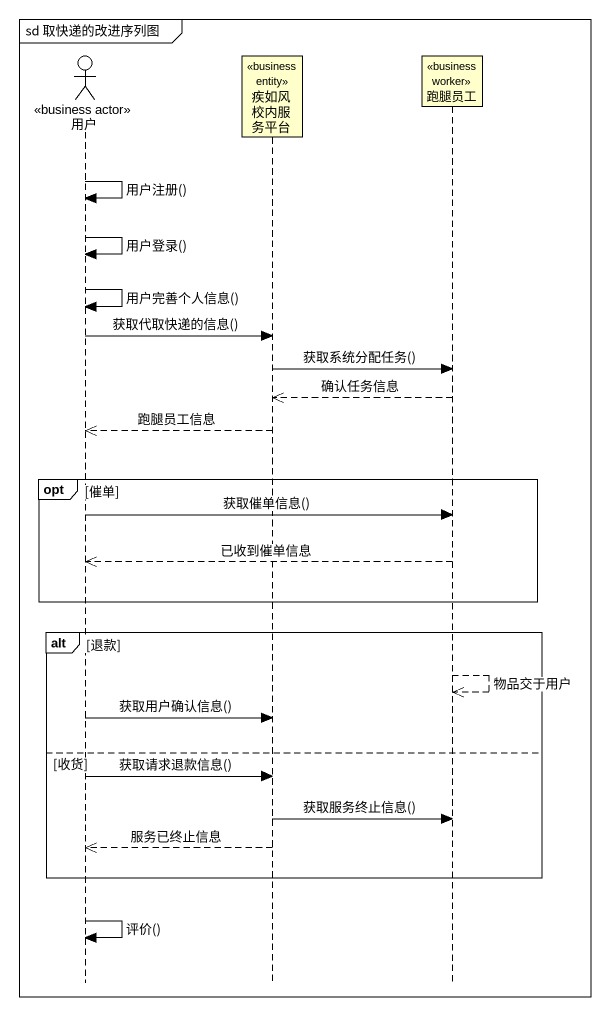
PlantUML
@startuml
mainframe sd 取快递的改进序列图
hide footbox
actor 用户 <<business actor>>
participant 疾如风校内服务平台 <<business entity>>
participant 跑腿员工 <<business worker>>

用户 -> 用户 : 用户注册()
用户 -> 用户 : 用户登录()
用户 -> 用户 : 用户完善个人信息()
用户 -> 疾如风校内服务平台 : 获取代取快递的信息()
疾如风校内服务平台 -> 跑腿员工 : 获取系统分配任务()
跑腿员工 -->> 疾如风校内服务平台 : 确认任务信息
疾如风校内服务平台 -->> 用户 : 跑腿员工信息
opt 催单
  用户 -> 跑腿员工 : 获取催单信息()
  跑腿员工 -->> 用户 : 已收到催单信息
end
alt 退款
  跑腿员工 -->> 跑腿员工 : 物品交于用户
  用户 -> 疾如风校内服务平台 : 获取用户确认信息()
else 收货
  用户 -> 疾如风校内服务平台 : 获取请求退款信息()
  疾如风校内服务平台 -> 跑腿员工 : 获取服务终止信息()
  疾如风校内服务平台 -->> 用户 : 服务已终止信息
end
用户 -> 用户 : 评价()
@enduml
